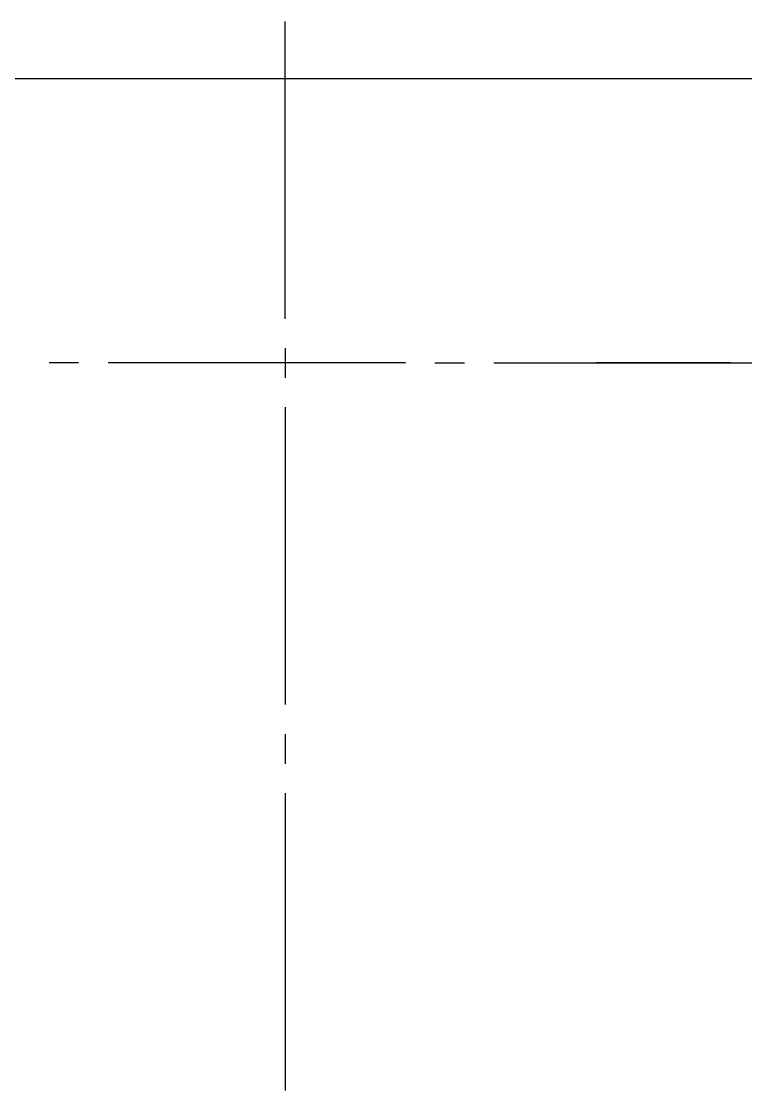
# Model space of a CAD drawing. Header units: millimetres. Extents: x -211 to 45495, y 24 to 52952.
# Drawn here: x 23248.2 to 23347.5, y 28192.3 to 28338.8 of the extents above; entities that cross this region are included whole.
import ezdxf

# ---------------------------------------------------------------- set-up
doc = ezdxf.new("R2010")
doc.units = ezdxf.units.MM
doc.layers.add('Layer2', color=7, linetype='Continuous')

# ---------------------------------------------------------------- blocks, each defined once
blk = doc.blocks.new('BLKF800')
at = {"layer": 'Layer2', "color": 7, "linetype": 'Continuous', "lineweight": 25}
for p, q in [((23284.39, 28298.09), (23284.39, 28338.82)), ((23216.45, 28330.98), (23352.42, 28330.98)), ((23284.39, 28294.04), (23284.39, 28289.99)), ((23256.06, 28292.06), (23252.01, 28292.06)), ((23300.84, 28292.06), (23260.11, 28292.06)), ((23304.89, 28292.06), (23308.93, 28292.06)), ((23312.98, 28292.06), (23353.71, 28292.06)), ((23345.45, 28292.06), (23326.93, 28292.06)), ((23284.39, 28285.95), (23284.39, 28245.22)), ((23284.39, 28241.17), (23284.39, 28237.12)), ((23284.39, 28233.07), (23284.39, 28192.34))]:
    blk.add_line(p, q, dxfattribs=at)

msp = doc.modelspace()

# ---------------------------------------------------------------- block references
at = {"layer": 'Layer2', "color": 7, "linetype": 'Continuous', "lineweight": 25}
msp.add_blockref('BLKF800', (0, 0), dxfattribs=at)

doc.saveas('drawing.dxf')
